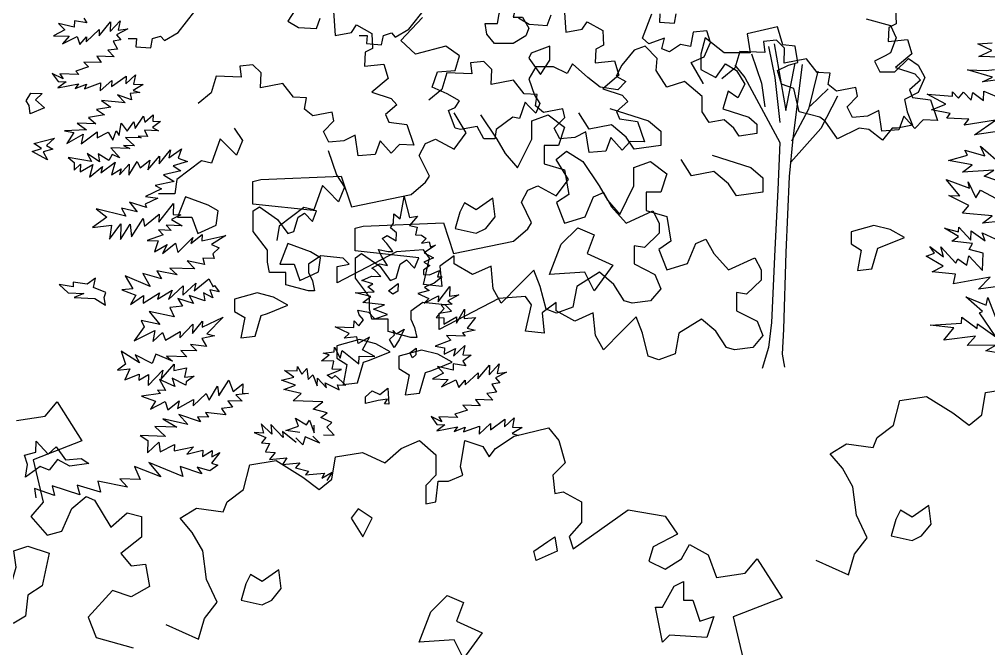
# Model space of a CAD drawing. Header units: inches. Extents: x -11 to 128, y 7 to 56.
# Drawn here: x 51.368 to 52.104, y 22.504 to 22.982 of the extents above; entities that cross this region are included whole.
import ezdxf

# ---------------------------------------------------------------- set-up
doc = ezdxf.new("R2010")
doc.units = ezdxf.units.IN
doc.header["$MEASUREMENT"] = 0
doc.layers.add('CAY', color=94, linetype='Continuous')
doc.layers.add('CAY-3', color=61, linetype='Continuous')
picture_1 = doc.add_image_def('image1.jpg', size_in_pixel=(1680, 1093))

# ---------------------------------------------------------------- blocks, each defined once
blk = doc.blocks.new('A$C76451831')
at = {"layer": 'CAY'}
for p, q in [((2471.8, 2031.9), (2478.5, 2069.3)), ((2478.5, 2069.3), (2487.7, 2034.1)), ((2460.6, 2024.6), (2461.2, 2040.4)), ((2461.2, 2040.4), (2471.8, 2031.9)), ((2500.9, 2036.3), (2487.3, 2020.9)), ((2487.7, 2034.1), (2500.9, 2036.3)), ((2455.4, 2016.6), (2460.6, 2024.6)), ((2487.3, 2020.9), (2500.3, 2017.8)), ((2500.3, 2017.8), (2497.6, 2004.7)), ((2441.2, 1998.5), (2449.5, 2003.7)), ((2449.5, 2003.7), (2465, 1995)), ((2465.5, 2008.1), (2455.4, 2016.6)), ((2465, 1995), (2465.5, 2008.1)), ((2497.6, 2004.7), (2508, 2004.3)), ((2508, 2004.3), (2515.9, 1998.6)), ((2449, 1990.1), (2441.2, 1998.5)), ((2459, 1976.6), (2449, 1990.1)), ((2515.9, 1998.6), (2507.5, 1990.8)), ((2507.5, 1990.8), (2520.7, 1993)), ((2531.4, 1987.2), (2512.4, 1974.7)), ((2520.7, 1993), (2523.1, 1984.8)), ((2523.1, 1984.8), (2531.4, 1987.2)), ((2435.1, 1980.1), (2451.3, 1976.8)), ((2440.1, 1969.1), (2435.1, 1980.1)), ((2450.4, 1952.9), (2440.1, 1969.1)), ((2451.3, 1976.8), (2459, 1976.6)), ((2512.4, 1974.7), (2527.9, 1966)), ((2423.5, 1948.4), (2437, 1956)), ((2437, 1956), (2450.4, 1952.9)), ((2522, 1953.1), (2511.3, 1945.3)), ((2527.9, 1966), (2511.8, 1958.9)), ((2511.8, 1958.9), (2522, 1953.1)), ((2407, 1927.6), (2423.1, 1935.2)), ((2423.1, 1935.2), (2438.9, 1934.7)), ((2428.9, 1945.4), (2423.5, 1948.4)), ((2438.9, 1934.7), (2428.9, 1945.4)), ((2511.3, 1945.3), (2511.1, 1937.6)), ((2511.1, 1937.6), (2521.5, 1937.2)), ((2521.5, 1937.2), (2538.1, 1944.4)), ((2538.1, 1944.4), (2535, 1934)), ((2425.3, 1922), (2407, 1927.6)), ((2417, 1916.8), (2425.3, 1922)), ((2529.2, 1923.4), (2513.1, 1916.2)), ((2542.7, 1933.8), (2529.2, 1923.4)), ((2535, 1934), (2542.7, 1933.8)), ((2395.4, 1906.7), (2427.6, 1908.3)), ((2421.9, 1900.8), (2395.4, 1906.7)), ((2427.6, 1908.3), (2417, 1916.8)), ((2520.6, 1910.5), (2501.8, 1905.7)), ((2501.8, 1905.7), (2520.1, 1897.4)), ((2513.1, 1916.2), (2520.6, 1910.5)), ((2536.2, 1891.4), (2555.7, 1917.4)), ((2571.1, 1903.3), (2552.1, 1893.5)), ((2555.7, 1917.4), (2555.1, 1901.1)), ((2555.1, 1901.1), (2571.1, 1903.3)), ((2408.4, 1890.4), (2421.9, 1900.8)), ((2445.4, 1886.4), (2408.4, 1890.4)), ((2426.6, 1879.3), (2445.4, 1886.4)), ((2512.1, 1889.5), (2536.6, 1901.8)), ((2520.1, 1897.4), (2512.1, 1889.5)), ((2536.6, 1901.8), (2536.2, 1891.4)), ((2559.6, 1887.8), (2541, 1885.8)), ((2552.1, 1893.5), (2559.6, 1887.8)), ((2402.2, 1869.3), (2399.8, 1877.6)), ((2399.8, 1877.6), (2418.2, 1874.2)), ((2418.2, 1874.2), (2428.7, 1862.9)), ((2450.3, 1870.4), (2426.6, 1879.3)), ((2428.7, 1862.9), (2450.3, 1870.4)), ((2546.2, 1880.1), (2532.6, 1864.8)), ((2541, 1885.8), (2546.2, 1880.1)), ((2566.7, 1855.4), (2580.6, 1878.9)), ((2580.6, 1878.9), (2580.1, 1863.1)), ((2393.3, 1848.3), (2393.7, 1859.2)), ((2393.7, 1859.2), (2401.6, 1850.7)), ((2401.6, 1850.7), (2409.6, 1860.9)), ((2409.6, 1860.9), (2402.2, 1869.3)), ((2532.6, 1864.8), (2545.7, 1864.3)), ((2545.3, 1853.9), (2567, 1866.3)), ((2545.7, 1864.3), (2545.3, 1853.9)), ((2567, 1866.3), (2566.7, 1855.4)), ((2580.1, 1863.1), (2599.2, 1865.2)), ((2599.2, 1865.2), (2585, 1847.1)), ((2361.6, 1849.4), (2393.3, 1848.3)), ((2385.3, 1838.2), (2361.6, 1849.4)), ((2376.8, 1830.3), (2385.3, 1838.2)), ((2598.4, 1843.9), (2577, 1839.2)), ((2577, 1839.2), (2581.8, 1833.6)), ((2585, 1847.1), (2598.4, 1843.9)), ((2398.2, 1832.3), (2376.8, 1830.3)), ((2400.5, 1821.3), (2398.2, 1832.3)), ((2419.5, 1831.5), (2400.5, 1821.3)), ((2407.9, 1810.6), (2419.5, 1831.5)), ((2557.5, 1826.7), (2530.9, 1816.8)), ((2581.8, 1833.6), (2550.1, 1834.7)), ((2550.1, 1834.7), (2557.5, 1826.7)), ((2341.5, 1804.8), (2360.1, 1806.9)), ((2351.8, 1801.7), (2341.5, 1804.8)), ((2360.1, 1806.9), (2360.4, 1815)), ((2360.4, 1815), (2370.2, 1796.1)), ((2370.2, 1796.1), (2373.4, 1809.1)), ((2373.4, 1809.1), (2402, 1786.8)), ((2428.8, 1799), (2407.9, 1810.6)), ((2530.9, 1816.8), (2546.6, 1813.5)), ((2546.6, 1813.5), (2546.3, 1803.1)), ((2546.3, 1803.1), (2565.2, 1812.8)), ((2562, 1799.8), (2581.2, 1817.7)), ((2565.2, 1812.8), (2562, 1799.8)), ((2581.2, 1817.7), (2577.9, 1802)), ((2338.3, 1791.8), (2351.8, 1801.7)), ((2359.6, 1791), (2338.3, 1791.8)), ((2356.4, 1777.5), (2359.6, 1791)), ((2402, 1786.8), (2402.5, 1799.9)), ((2402.5, 1799.9), (2428.8, 1799)), ((2591.5, 1801.5), (2577.6, 1791.1)), ((2577.6, 1791.1), (2582.7, 1783.2)), ((2577.9, 1802), (2591.5, 1801.5)), ((2292, 1763.9), (2276.1, 1775.3)), ((2276.1, 1775.3), (2297.4, 1774.6)), ((2297.4, 1774.6), (2297.7, 1782.3)), ((2297.7, 1782.3), (2305.3, 1768.9)), ((2305.3, 1768.9), (2313.9, 1779)), ((2313.9, 1779), (2315.9, 1760.3)), ((2347.9, 1767.4), (2372.2, 1777)), ((2372.2, 1777), (2356.4, 1777.5)), ((2561.2, 1775.8), (2534.7, 1782.2)), ((2534.7, 1782.2), (2545.1, 1770.9)), ((2561.5, 1786.7), (2561.2, 1775.8)), ((2582.7, 1783.2), (2561.5, 1786.7)), ((2581.6, 1751.1), (2603.6, 1771.6)), ((2603.3, 1761.2), (2622.6, 1784.5)), ((2603.6, 1771.6), (2603.3, 1761.2)), ((2622.1, 1768.2), (2639, 1786.7)), ((2622.6, 1784.5), (2622.1, 1768.2)), ((2651.7, 1772.6), (2632.8, 1762.9)), ((2639, 1786.7), (2635.8, 1770.5)), ((2635.8, 1770.5), (2651.7, 1772.6)), ((2270.6, 1759.2), (2292, 1763.9)), ((2294.3, 1750.7), (2270.6, 1759.2)), ((2315.9, 1760.3), (2323.9, 1768.2)), ((2323.9, 1768.2), (2331.4, 1749.4)), ((2331.4, 1749.4), (2331.9, 1762.5)), ((2331.9, 1762.5), (2347.1, 1746.1)), ((2355.9, 1761.7), (2347.9, 1767.4)), ((2361.5, 1766.9), (2355.9, 1761.7)), ((2379.5, 1750.4), (2361.5, 1766.9)), ((2545.1, 1770.9), (2526.2, 1761.2)), ((2526.2, 1761.2), (2552.9, 1760.2)), ((2552.9, 1760.2), (2541.6, 1747.5)), ((2541.6, 1747.5), (2566, 1759.8)), ((2566, 1759.8), (2571, 1746.5)), ((2571, 1746.5), (2581.9, 1759.2)), ((2581.9, 1759.2), (2581.6, 1751.1)), ((2632.8, 1762.9), (2640.2, 1754.5)), ((2275, 1743.2), (2294.3, 1750.7)), ((2304.2, 1736.7), (2275, 1743.2)), ((2347.1, 1746.1), (2344.7, 1754.4)), ((2344.7, 1754.4), (2368.3, 1742.7)), ((2365.9, 1750.9), (2379.5, 1750.4)), ((2368.3, 1742.7), (2365.9, 1750.9)), ((2634.6, 1738.8), (2618.3, 1736.6)), ((2640.2, 1754.5), (2627, 1752.2)), ((2627, 1752.2), (2634.6, 1738.8)), ((3462.1, 1738), (3507.5, 1745.1)), ((1870.8, 1698), (1891.4, 1722.2)), ((1891.4, 1722.2), (1933.3, 1656.1)), ((2290.6, 1724.1), (2304.2, 1736.7)), ((2340.9, 1722.3), (2290.6, 1724.1)), ((2324.6, 1709.7), (2340.9, 1722.3)), ((2628.7, 1725.4), (2599.3, 1726.4)), ((2599.3, 1726.4), (2607.1, 1715.7)), ((2618.3, 1736.6), (2628.7, 1725.4)), ((3306.5, 1682.6), (3317.1, 1724.4)), ((3317.1, 1724.4), (3361.9, 1731.5)), ((3361.9, 1731.5), (3406.7, 1703.8)), ((3455.6, 1700.3), (3462.1, 1738)), ((2348.4, 1703.5), (2324.6, 1709.7)), ((2585.5, 1708.3), (2564, 1701.4)), ((2577.7, 1716.8), (2585.5, 1708.3)), ((2607.1, 1715.7), (2577.7, 1716.8)), ((1822.5, 1690.9), (1870.8, 1698)), ((2294.6, 1694.5), (2313.2, 1683.4)), ((2299.6, 1681.1), (2294.6, 1694.5)), ((2313.2, 1683.4), (2318.5, 1691.4)), ((2318.5, 1691.4), (2325.9, 1669.8)), ((2337.7, 1695.7), (2348.4, 1703.5)), ((2356, 1687.3), (2337.7, 1695.7)), ((2524, 1697.3), (2533.9, 1683.8)), ((2542.3, 1688.5), (2524, 1697.3)), ((2569.2, 1695.7), (2537.1, 1696.9)), ((2537.1, 1696.9), (2542.3, 1688.5)), ((2564, 1701.4), (2569.2, 1695.7)), ((2624.3, 1675.2), (2648.9, 1693)), ((2648.4, 1679.8), (2664.8, 1695.1)), ((2648.9, 1693), (2648.4, 1679.8)), ((2664.8, 1695.1), (2661.6, 1679.4)), ((3406.7, 1703.8), (3434.4, 1682.6)), ((3434.4, 1682.6), (3455.6, 1700.3)), ((2236.3, 1685.2), (2240.6, 1669.3)), ((2254.4, 1667.9), (2236.3, 1685.2)), ((2252.8, 1684.1), (2254.4, 1667.9)), ((2273.6, 1662), (2252.8, 1684.1)), ((2278, 1673.7), (2299.6, 1681.1)), ((2301.9, 1670.6), (2278, 1673.7)), ((2325.9, 1669.8), (2326.4, 1682.9)), ((2347.5, 1679.5), (2356, 1687.3)), ((2360.2, 1665.9), (2347.5, 1679.5)), ((2547.5, 1683.4), (2533.6, 1673)), ((2533.6, 1673), (2568.7, 1679.9)), ((2533.9, 1683.8), (2547.5, 1683.4)), ((2568.7, 1679.9), (2563, 1671.9)), ((2563, 1671.9), (2581.8, 1679.4)), ((2578.8, 1671.4), (2605.9, 1681.3)), ((2581.8, 1679.4), (2578.8, 1671.4)), ((2605.4, 1667.7), (2624.6, 1685.6)), ((2605.9, 1681.3), (2605.4, 1667.7)), ((2624.6, 1685.6), (2624.3, 1675.2)), ((2677.9, 1678.8), (2661.2, 1668.5)), ((2661.6, 1679.4), (2677.9, 1678.8)), ((2664.3, 1664.1), (2722.6, 1678.3)), ((2722.6, 1678.3), (2740.3, 1657)), ((3278.8, 1661.9), (3306.5, 1682.6)), ((2224.6, 1670.4), (2244.1, 1661.9)), ((2240.6, 1669.3), (2224.6, 1670.4)), ((2244.1, 1661.9), (2237.2, 1653)), ((2272.6, 1672.4), (2273.6, 1662)), ((2295.9, 1653.3), (2272.6, 1672.4)), ((2306.7, 1649.3), (2295.1, 1661.4)), ((2310.8, 1662.9), (2306.7, 1649.3)), ((2336, 1652.2), (2310.8, 1662.9)), ((2323.9, 1664.2), (2336, 1652.2)), ((2341.7, 1666.5), (2360.2, 1665.9)), ((2473.2, 1643.5), (2504.5, 1657)), ((2504.5, 1657), (2532.2, 1632.9)), ((2574, 1612.2), (2581.1, 1657)), ((2581.1, 1657), (2611.8, 1647)), ((2633, 1643.5), (2664.3, 1664.1)), ((2661.2, 1668.5), (2672, 1665.4)), ((2740.3, 1657), (2750.9, 1619.3)), ((3271.7, 1644.8), (3278.8, 1661.9)), ((1933.3, 1656.1), (1850.8, 1624.3)), ((2237.2, 1653), (2250.5, 1651.6)), ((2250.5, 1651.6), (2243.7, 1637.7)), ((2445.5, 1619.3), (2473.2, 1643.5)), ((2611.8, 1647), (2622.4, 1629.3)), ((2622.4, 1629.3), (2633, 1643.5)), ((3199.2, 1634.2), (3226.9, 1651.3)), ((3226.9, 1651.3), (3271.7, 1644.8)), ((1850.8, 1624.3), (1867.9, 1552.3)), ((2243.7, 1637.7), (2260.2, 1636.6)), ((2260.2, 1636.6), (2250.4, 1624.7)), ((2250.4, 1624.7), (2279.7, 1627.6)), ((2279.7, 1627.6), (2272.6, 1616.4)), ((2355.9, 1591.6), (2362.4, 1629.3)), ((2362.4, 1629.3), (2407.8, 1636.4)), ((2407.8, 1636.4), (2445.5, 1619.3)), ((2532.2, 1632.9), (2532.2, 1598.1)), ((3219.8, 1610), (3199.2, 1634.2)), ((2206.7, 1573.9), (2217.3, 1615.8)), ((2217.3, 1615.8), (2262.1, 1622.8)), ((2262.1, 1622.8), (2306.9, 1595.1)), ((2272.6, 1616.4), (2301.9, 1619.3)), ((2301.9, 1619.3), (2294.6, 1610.4)), ((2294.6, 1610.4), (2316.5, 1604.8)), ((2577.6, 1598.1), (2574, 1612.2)), ((2750.9, 1619.3), (2729.7, 1598.1)), ((3237.5, 1578.7), (3219.8, 1610)), ((2306.9, 1595.1), (2334.7, 1573.9)), ((2316.5, 1604.8), (2311.6, 1598.8)), ((2311.6, 1598.8), (2343.6, 1601.9)), ((2334.7, 1573.9), (2355.9, 1591.6)), ((2339, 1593.3), (2356.7, 1603.2)), ((2343.6, 1601.9), (2339, 1593.3)), ((2356.7, 1603.2), (2347.6, 1589.1)), ((2532.2, 1598.1), (2515.1, 1580.9)), ((2553.4, 1588), (2577.6, 1598.1)), ((2729.7, 1598.1), (2733.2, 1567.4)), ((2515.1, 1580.9), (2515.1, 1549.7)), ((2532.2, 1553.2), (2535.7, 1588)), ((2535.7, 1588), (2553.4, 1588)), ((3244, 1530.4), (3237.5, 1578.7)), ((1916.2, 1541.7), (1940.4, 1562.3)), ((1940.4, 1562.3), (1954.5, 1555.8)), ((2179, 1553.2), (2206.7, 1573.9)), ((2733.2, 1567.4), (2747.4, 1570.3)), ((2747.4, 1570.3), (2778.6, 1553.2)), ((1867.9, 1552.3), (1846.6, 1528.1)), ((1899.1, 1503.3), (1916.2, 1541.7)), ((1954.5, 1555.8), (1982.2, 1510.4)), ((2099.4, 1525.5), (2127.1, 1542.6)), ((2127.1, 1542.6), (2171.9, 1536.1)), ((2171.9, 1536.1), (2179, 1553.2)), ((2515.1, 1549.7), (2532.2, 1553.2)), ((2778.6, 1553.2), (2778.6, 1518.4)), ((1846.6, 1528.1), (1874.3, 1496.9)), ((1982.2, 1510.4), (2010, 1534.6)), ((2010, 1534.6), (2034.1, 1528.1)), ((2034.1, 1528.1), (2034.1, 1493.3)), ((2120, 1501.3), (2099.4, 1525.5)), ((2764.5, 1473.6), (2857.6, 1539.7)), ((2857.6, 1539.7), (2920.1, 1529)), ((2920.1, 1529), (2940.8, 1498.4)), ((3261.7, 1492), (3244, 1530.4)), ((2778.6, 1518.4), (2757.4, 1494.2)), ((1874.3, 1496.9), (1899.1, 1503.3)), ((2034.1, 1493.3), (1999.3, 1465.6)), ((2137.7, 1470.1), (2120, 1501.3)), ((2757.4, 1494.2), (2764.5, 1473.6)), ((2940.8, 1498.4), (2899.5, 1477.1)), ((2899.5, 1477.1), (2892.4, 1452.9)), ((2947.9, 1456.5), (2961.4, 1480.7)), ((2961.4, 1480.7), (2992.7, 1463.6)), ((3240.4, 1464.3), (3261.7, 1492)), ((1999.3, 1465.6), (2016.4, 1445)), ((2144.2, 1421.7), (2137.7, 1470.1)), ((2992.7, 1463.6), (3006.8, 1425.2)), ((3230.4, 1429.5), (3240.4, 1464.3)), ((2016.4, 1445), (2040.6, 1447.9)), ((2040.6, 1447.9), (2047.7, 1410.1)), ((2892.4, 1452.9), (2920.1, 1439.4)), ((2920.1, 1439.4), (2947.9, 1456.5)), ((3055.2, 1432.3), (3075.8, 1456.5)), ((3075.8, 1456.5), (3117.7, 1390.4)), ((3175, 1454.3), (3230.4, 1429.5)), ((3006.8, 1425.2), (3055.2, 1432.3)), ((2161.9, 1383.3), (2144.2, 1421.7)), ((1985.2, 1403.1), (1943.9, 1358.2)), ((2016.4, 1392.5), (1985.2, 1403.1)), ((2047.7, 1410.1), (2016.4, 1392.5)), ((2140.7, 1355.6), (2161.9, 1383.3)), ((3117.7, 1390.4), (3035.1, 1358.6)), ((1943.9, 1358.2), (1957.5, 1323.4)), ((2075.2, 1345.6), (2130.6, 1320.8)), ((2130.6, 1320.8), (2140.7, 1355.6)), ((3035.1, 1358.6), (3052.2, 1286.6)), ((1957.5, 1323.4), (2020, 1306.3)), ((5510, 797.5), (5483.5, 803.9)), ((5483.5, 803.9), (5494, 792.7)), ((5510.4, 808.4), (5510, 797.5)), ((5531.5, 805), (5510.4, 808.4)), ((5526.4, 812.8), (5531.5, 805)), ((5552.1, 782.9), (5571.5, 806.3)), ((5570.9, 790), (5587.9, 808.4)), ((5571.5, 806.3), (5570.9, 790)), ((5587.9, 808.4), (5584.6, 792.2)), ((5494, 792.7), (5475, 782.9)), ((5530.4, 772.8), (5552.4, 793.3)), ((5552.4, 793.3), (5552.1, 782.9)), ((5600.5, 794.4), (5581.6, 784.6)), ((5584.6, 792.2), (5600.5, 794.4)), ((5475, 782.9), (5501.7, 782)), ((5501.7, 782), (5490.4, 769.2)), ((5490.4, 769.2), (5514.9, 781.5)), ((5514.9, 781.5), (5519.8, 768.2)), ((5519.8, 768.2), (5530.7, 781)), ((5530.7, 781), (5530.4, 772.8)), ((5589, 776.2), (5575.8, 773.9)), ((5575.8, 773.9), (5583.5, 760.5)), ((5581.6, 784.6), (5589, 776.2)), ((5583.5, 760.5), (5567.1, 758.4)), ((5567.1, 758.4), (5577.6, 747.1)), ((5526.5, 738.5), (5534.4, 730.1)), ((5555.9, 737.5), (5526.5, 738.5)), ((5577.6, 747.1), (5548.1, 748.2)), ((5548.1, 748.2), (5555.9, 737.5)), ((5534.4, 730.1), (5512.8, 723.1)), ((5512.8, 723.1), (5518.1, 717.5)), ((5472.8, 719.1), (5482.8, 705.6)), ((5491.1, 710.3), (5472.8, 719.1)), ((5482.8, 705.6), (5496.3, 705.1)), ((5518.1, 717.5), (5485.9, 718.6)), ((5485.9, 718.6), (5491.1, 710.3)), ((5554.2, 689.5), (5573.5, 707.4)), ((5573.1, 697), (5597.7, 714.7)), ((5573.5, 707.4), (5573.1, 697)), ((5597.3, 701.6), (5613.7, 716.9)), ((5597.7, 714.7), (5597.3, 701.6)), ((5613.7, 716.9), (5610.4, 701.1)), ((5496.3, 705.1), (5482.4, 694.7)), ((5482.4, 694.7), (5517.5, 701.6)), ((5517.5, 701.6), (5511.8, 693.7)), ((5511.8, 693.7), (5530.6, 701.2)), ((5527.6, 693.1), (5554.7, 703.1)), ((5530.6, 701.2), (5527.6, 693.1)), ((5554.7, 703.1), (5554.2, 689.5)), ((5626.7, 700.5), (5610, 690.2)), ((5610, 690.2), (5620.8, 687.1)), ((5610.4, 701.1), (5626.7, 700.5)), ((5596.1, 669.4), (5556.4, 673.5)), ((5556.4, 673.5), (5571.9, 662.1)), ((5606.7, 674.5), (5583.5, 683)), ((5583.5, 683), (5596.1, 669.4)), ((5620.8, 687.1), (5604.8, 685)), ((5604.8, 685), (5606.7, 674.5)), ((5571.9, 662.1), (5547.7, 658)), ((5547.7, 658), (5561, 649.3)), ((5561, 649.3), (5534.1, 644.8)), ((5534.1, 644.8), (5546.9, 634)), ((5613.2, 626.2), (5627.1, 647)), ((5627.1, 647), (5629.4, 636.5)), ((5629.4, 636.5), (5643.5, 649.2)), ((5643.5, 649.2), (5643.1, 638.3)), ((5530.7, 623.7), (5493.4, 622.2)), ((5515.2, 635.1), (5530.7, 623.7)), ((5546.9, 634), (5515.2, 635.1)), ((5586.1, 614), (5589.5, 635.2)), ((5589.5, 635.2), (5599.9, 621.2)), ((5599.9, 621.2), (5610.9, 637.2)), ((5610.9, 637.2), (5613.2, 626.2)), ((5656.2, 637.9), (5642.7, 627.9)), ((5642.7, 627.9), (5652.9, 622.1)), ((5643.1, 638.3), (5656.2, 637.9)), ((5493.4, 622.2), (5509.2, 619.4)), ((5509.2, 619.4), (5497.7, 600.8)), ((5497.7, 600.8), (5525, 616.1)), ((5521.7, 599.9), (5549.1, 620.3)), ((5525, 616.1), (5521.7, 599.9)), ((5549.1, 620.3), (5548.8, 609.9)), ((5548.8, 609.9), (5567.7, 619.6)), ((5567.7, 619.6), (5575.4, 606.2)), ((5575.4, 606.2), (5581.3, 621.9)), ((5581.3, 621.9), (5586.1, 614)), ((5596.8, 610.9), (5612.2, 596.8)), ((5623.5, 610), (5596.8, 610.9)), ((5618.2, 612.9), (5623.5, 610)), ((5634, 612.3), (5618.2, 612.9)), ((5629, 622.9), (5634, 612.3)), ((5652.9, 622.1), (5629, 622.9)), ((5603.9, 592.1), (5572.2, 593.2)), ((5572.2, 593.2), (5587.5, 576.3)), ((5612.2, 596.8), (5593.6, 597.4)), ((5593.6, 597.4), (5603.9, 592.1)), ((5669.9, 576.2), (5691.8, 591.7)), ((5691.8, 591.7), (5686.2, 575.6)), ((5499.6, 577.1), (5510.2, 568.6)), ((5539.2, 570.3), (5499.6, 577.1)), ((5552.8, 569.8), (5532, 583.7)), ((5532, 583.7), (5539.2, 570.3)), ((5568.7, 572), (5550.5, 583.1)), ((5550.5, 583.1), (5552.8, 569.8)), ((5574.5, 582.2), (5568.7, 572)), ((5587.5, 576.3), (5574.5, 582.2)), ((5634.8, 556.1), (5654.2, 579.4)), ((5653.7, 566.3), (5673.1, 589.7)), ((5654.2, 579.4), (5653.7, 566.3)), ((5673.1, 589.7), (5669.9, 576.2)), ((5686.2, 575.6), (5701.9, 570.1)), ((5510.2, 568.6), (5509.7, 555.5)), ((5509.7, 555.5), (5520.5, 565.5)), ((5520.5, 565.5), (5520, 552.4)), ((5520, 552.4), (5541.7, 564.8)), ((5541.7, 564.8), (5536, 543.7)), ((5536, 543.7), (5557.9, 561.5)), ((5554.9, 551.2), (5579.5, 568.9)), ((5557.9, 561.5), (5554.9, 551.2)), ((5579.5, 568.9), (5573.3, 547.8)), ((5573.3, 547.8), (5589.5, 557.7)), ((5586.4, 547.4), (5602.9, 565.4)), ((5589.5, 557.7), (5586.4, 547.4)), ((5602.3, 546.8), (5616.7, 570.3)), ((5602.9, 565.4), (5602.3, 546.8)), ((5616.7, 570.3), (5621.8, 559.3)), ((5621.8, 559.3), (5638.1, 572.3)), ((5638.1, 572.3), (5634.8, 556.1)), ((5701.9, 570.1), (5677.6, 562.8)), ((5677.6, 562.8), (5690.5, 554.2)), ((5690.5, 554.2), (5661.2, 547.5)), ((5661.2, 547.5), (5679.4, 536)), ((5679.4, 536), (5647, 529.4)), ((5647, 529.4), (5657.7, 523.6)), ((5683.6, 539.8), (5680.1, 515.6)), ((5657.7, 523.6), (5630.5, 510.9)), ((5630.5, 510.9), (5651.7, 507.9)), ((5680.1, 515.6), (5652.4, 515.6)), ((5632.6, 492.3), (5603.4, 501.4)), ((5603.4, 501.4), (5616.4, 485.1)), ((5651.7, 507.9), (5630, 497.8)), ((5630, 497.8), (5632.6, 492.3)), ((5653, 467.5), (5678.1, 498.8)), ((5678.1, 498.8), (5677.5, 480.3)), ((5565.4, 476), (5540.7, 458.3)), ((5597.6, 477.6), (5547.3, 490.2)), ((5547.3, 490.2), (5565.4, 476)), ((5589.9, 491), (5597.6, 477.6)), ((5616.4, 485.1), (5589.9, 491)), ((5628.7, 460.7), (5653.5, 481.1)), ((5653.5, 481.1), (5653, 467.5)), ((5690.6, 479.8), (5674.5, 472.2)), ((5677.5, 480.3), (5690.6, 479.8)), ((5540.7, 458.3), (5573.1, 462.6)), ((5569.5, 438.7), (5589, 464.8)), ((5573.1, 462.6), (5569.5, 438.7)), ((5589, 464.8), (5588.1, 438)), ((5588.1, 438), (5604.8, 464.2)), ((5604.8, 464.2), (5606.8, 442.8)), ((5606.8, 442.8), (5626.5, 473.9)), ((5626.5, 473.9), (5628.7, 460.7)), ((5665.9, 462.1), (5673.8, 453.6)), ((5692.6, 461.1), (5665.9, 462.1)), ((5674.5, 472.2), (5692.6, 461.1)), ((5660.4, 445.9), (5633.3, 436.5)), ((5652.5, 454.4), (5660.4, 445.9)), ((5673.8, 453.6), (5652.5, 454.4)), ((5707.5, 431.2), (5726.6, 446.4)), ((5726.6, 446.4), (5726.2, 435.9)), ((5726.2, 435.9), (5766.8, 445)), ((5766.8, 445), (5742.3, 429.9)), ((5633.3, 436.5), (5651.9, 435.8)), ((5651.9, 435.8), (5645.8, 417.4)), ((5645.8, 417.4), (5667.5, 429.8)), ((5659.3, 414.3), (5681.2, 432.1)), ((5667.5, 429.8), (5659.3, 414.3)), ((5681.2, 432.1), (5685.6, 416.1)), ((5685.6, 416.1), (5710.5, 441.5)), ((5710.5, 441.5), (5707.5, 431.2)), ((5742.3, 429.9), (5755.2, 424.1)), ((5755.2, 424.1), (5744.5, 414)), ((5744.5, 414), (5746.9, 405.8)), ((5701.4, 401.9), (5714.1, 388.3)), ((5730.2, 395.9), (5701.4, 401.9)), ((5746.9, 405.8), (5727.9, 406.4)), ((5727.9, 406.4), (5730.2, 395.9)), ((5625.9, 380.5), (5638.3, 358.8)), ((5657.8, 371.7), (5625.9, 380.5)), ((5650.1, 385.1), (5657.8, 371.7)), ((5684.3, 378.5), (5650.1, 385.1)), ((5714.1, 388.3), (5671.6, 389.8)), ((5671.6, 389.8), (5684.3, 378.5)), ((5596.3, 376.6), (5609.2, 354.8)), ((5638.3, 358.8), (5596.3, 376.6)), ((5694, 343.7), (5716, 364.2)), ((5712.8, 351.2), (5737.6, 371.6)), ((5716, 364.2), (5712.8, 351.2)), ((5737.6, 371.6), (5745.2, 357.8)), ((5609.2, 354.8), (5590.5, 352.7)), ((5590.5, 352.7), (5614.2, 343.7)), ((5626.9, 330.2), (5654.2, 347.8)), ((5651.2, 337), (5675.7, 352.5)), ((5654.2, 347.8), (5651.2, 337)), ((5669.7, 336.4), (5694.5, 359.5)), ((5675.7, 352.5), (5669.7, 336.4)), ((5694.5, 359.5), (5694, 343.7)), ((5744.6, 339.2), (5728.6, 347.9)), ((5728.6, 347.9), (5730.8, 334.2)), ((5755.4, 349.7), (5739.6, 353)), ((5739.6, 353), (5744.6, 339.2)), ((5745.2, 357.8), (5747.6, 360.4)), ((5747.6, 360.4), (5755.4, 349.7)), ((5614.2, 343.7), (5605.5, 328.2)), ((5605.5, 328.2), (5627.4, 343.3)), ((5627.4, 343.3), (5626.9, 330.2)), ((5712.1, 329.9), (5685.6, 338.5)), ((5685.6, 338.5), (5693.3, 325.1)), ((5730.8, 334.2), (5704.4, 343.3)), ((5704.4, 343.3), (5712.1, 329.9)), ((5636.8, 316.2), (5655.1, 294.3)), ((5679.1, 307), (5636.8, 316.2)), ((5693.3, 325.1), (5672, 323.1)), ((5672, 323.1), (5679.1, 307)), ((5623.2, 300.8), (5628.2, 290.2)), ((5655.1, 294.3), (5623.2, 300.8)), ((5710.3, 279.2), (5726.9, 299.9)), ((5726.5, 289.5), (5762, 306.9)), ((5726.9, 299.9), (5726.5, 289.5)), ((5762, 306.9), (5734.3, 278.4)), ((5628.2, 290.2), (5611.5, 266.8)), ((5611.5, 266.8), (5646.6, 284.1)), ((5646.6, 284.1), (5643.2, 265.7)), ((5643.2, 265.7), (5659.6, 281)), ((5659.6, 281), (5664.6, 267.6)), ((5664.6, 267.6), (5689.1, 282.7)), ((5688.7, 271.8), (5710.9, 295)), ((5689.1, 282.7), (5688.7, 271.8)), ((5710.9, 295), (5710.3, 279.2)), ((5747.3, 275.2), (5725.9, 270.5)), ((5725.9, 270.5), (5733.6, 257.1)), ((5734.3, 278.4), (5747.3, 275.2)), ((5620.7, 229.3), (5589.6, 249)), ((5589.6, 249), (5596.6, 227.4)), ((5717.4, 249.5), (5690.7, 250.4)), ((5690.7, 250.4), (5700.8, 239.6)), ((5733.6, 257.1), (5706.9, 260.7)), ((5706.9, 260.7), (5717.4, 249.5)), ((5641.9, 228.5), (5613, 242.7)), ((5613, 242.7), (5620.7, 229.3)), ((5647.9, 244.2), (5641.9, 228.5)), ((5676.5, 232.3), (5647.9, 244.2)), ((5700.8, 239.6), (5666.4, 240.8)), ((5666.4, 240.8), (5676.5, 232.3)), ((5596.6, 227.4), (5583.1, 217)), ((5583.1, 217), (5604.4, 219)), ((5604.4, 219), (5595.6, 200.7)), ((5635.2, 191.1), (5660.1, 217)), ((5656.8, 201.3), (5679, 227.2)), ((5660.1, 217), (5656.8, 201.3)), ((5679, 227.2), (5678.7, 216.4)), ((5678.7, 216.4), (5700.1, 221.1)), ((5700.1, 221.1), (5696.9, 205.3)), ((5595.6, 200.7), (5620, 210.3)), ((5620, 210.3), (5619.6, 199.9)), ((5619.6, 199.9), (5635.8, 209.7)), ((5635.8, 209.7), (5635.2, 191.1)), ((5654.1, 201.4), (5664.3, 182.4)), ((5680.4, 189.6), (5654.1, 201.4)), ((5699.1, 191.6), (5675.5, 203.3)), ((5675.5, 203.3), (5680.4, 189.6)), ((5696.9, 205.3), (5713.2, 207)), ((5699.3, 197.1), (5699.1, 191.6)), ((5713.2, 207), (5699.3, 197.1)), ((5754.7, 173.8), (5771.4, 200)), ((5771.4, 200), (5778.9, 181.1)), ((5651.2, 182.9), (5656, 177.3)), ((5664.3, 182.4), (5651.2, 182.9)), ((5738.5, 166.2), (5752.5, 189.8)), ((5752.5, 189.8), (5754.7, 173.8)), ((5778.9, 181.1), (5795.2, 193.7)), ((5795.2, 193.7), (5794.7, 177.9)), ((5656, 177.3), (5624.1, 172.9)), ((5624.1, 172.9), (5647.8, 164.4)), ((5647.8, 164.4), (5639.2, 151.1)), ((5668.6, 150.1), (5687.7, 165.3)), ((5684.6, 152.2), (5711.8, 167.2)), ((5687.7, 165.3), (5684.6, 152.2)), ((5711.5, 156.8), (5733.5, 177.3)), ((5711.8, 167.2), (5711.5, 156.8)), ((5733.5, 177.3), (5738.5, 166.2)), ((5794.2, 164.3), (5770.2, 165.1)), ((5770.2, 165.1), (5778, 154.4)), ((5805.1, 177.5), (5783.7, 175.5)), ((5783.7, 175.5), (5794.2, 164.3)), ((5794.7, 177.9), (5805.1, 177.5)), ((5639.2, 151.1), (5663.7, 163.9)), ((5663.7, 163.9), (5668.6, 150.1)), ((5778, 154.4), (5759.3, 152.4)), ((5759.3, 152.4), (5766.7, 141.2)), ((5702.2, 124.9), (5659.9, 134.5)), ((5659.9, 134.5), (5683.5, 120.6)), ((5723.7, 129.6), (5686.9, 141.7)), ((5686.9, 141.7), (5702.2, 124.9)), ((5737.5, 137.3), (5718.5, 137.9)), ((5718.5, 137.9), (5723.7, 129.6)), ((5766.7, 141.2), (5732.4, 145.1)), ((5732.4, 145.1), (5737.5, 137.3)), ((5646.4, 121.9), (5664.3, 104.9)), ((5683.5, 120.6), (5646.4, 121.9)), ((5621.8, 106.4), (5634.7, 98.2)), ((5664.3, 104.9), (5621.8, 106.4)), ((5634.7, 98.2), (5633.9, 77)), ((5633.9, 77), (5653.1, 94.9)), ((5653.1, 94.9), (5655.3, 78.9)), ((5655.3, 78.9), (5679.7, 91.2)), ((5679.7, 91.2), (5679.3, 80.4)), ((5679.3, 80.4), (5711.8, 87.4)), ((5711.8, 87.4), (5700.4, 74.6)), ((5700.4, 74.6), (5727.4, 81.4)), ((5727.4, 81.4), (5727.1, 71)), ((5727.1, 71), (5743.3, 80.8)), ((5756.7, 77.6), (5742.5, 59.6)), ((5743.3, 80.8), (5742.9, 70.4)), ((5742.9, 70.4), (5756.7, 77.6)), ((5656.5, 36.3), (5611.8, 53.7)), ((5611.8, 53.7), (5621.9, 32)), ((5693.7, 37.2), (5636.1, 60.6)), ((5636.1, 60.6), (5656.5, 36.3)), ((5726, 41.5), (5689.3, 53.7)), ((5689.3, 53.7), (5693.7, 37.2)), ((5739.3, 46.5), (5718.3, 52.7)), ((5718.3, 52.7), (5726, 41.5)), ((5753.3, 56.5), (5739.3, 46.5)), ((5742.5, 59.6), (5753.3, 56.5)), ((5621.9, 32), (5587.1, 33.3)), ((5587.1, 33.3), (5600.2, 19.2)), ((5476.9, 4.9), (5442.9, 17)), ((5442.9, 17), (5445, 1)), ((5472.5, 21.4), (5476.9, 4.9)), ((5519.5, 6.1), (5472.5, 21.4)), ((5515.1, 22.2), (5519.5, 6.1)), ((5554.6, 10.4), (5515.1, 22.2)), ((5600.2, 19.2), (5549.8, 29.1)), ((5549.8, 29.1), (5554.6, 10.4))]:
    blk.add_line(p, q, dxfattribs=at)
for points in [[(2451.7, 1910.2), (2468, 1922.8), (2467.5, 1909.6), (2459.2, 1904.5)], [(2453.8, 1827.6), (2462.2, 1835.5), (2459.8, 1843.3), (2465, 1837.6), (2478.4, 1845.3), (2470.1, 1827), (2461.5, 1814.2)], [(2452.7, 1718.4), (2445, 1718.7), (2450.2, 1726.6), (2434.3, 1724.5), (2412.8, 1719.8), (2413.2, 1730.7), (2424.4, 1740.7), (2437.4, 1734.8), (2450.9, 1745.2)], [(3369.9, 1515.3), (3365.9, 1547), (3338.2, 1527.2), (3318.4, 1539), (3310.5, 1523.2), (3302.6, 1495.5), (3338.2, 1487.6), (3354, 1495.5)], [(2424.5, 1525.4), (2400.8, 1541.2), (2388.9, 1525.4), (2408.7, 1493.7)], [(2721.4, 1485.8), (2733.3, 1493.7), (2737.3, 1469.9), (2701.6, 1454.1), (2697.7, 1469.9)], [(1754.8, 1391.1), (1762.7, 1426.7), (1814.2, 1414.8), (1822.1, 1442.6), (1818.1, 1470.3), (1841.9, 1478.2), (1877.5, 1466.3), (1865.7, 1410.9), (1841.9, 1395), (1837.9, 1359.4), (1818.1, 1347.5), (1766.7, 1347.5)], [(2270.1, 1406.6), (2266.2, 1438.3), (2238.4, 1418.5), (2218.7, 1430.3), (2210.7, 1414.5), (2202.8, 1386.8), (2238.4, 1378.9), (2254.3, 1386.8)], [(2935.2, 1410.5), (2951, 1418.5), (2951, 1386.8), (2966.9, 1386.8), (2978.8, 1351.1), (3002.5, 1359.1), (2990.6, 1323.4), (2927.3, 1327.4), (2915.4, 1315.5), (2903.5, 1374.9), (2915.4, 1374.9)], [(2523.5, 1367), (2551.2, 1394.7), (2578.9, 1382.8), (2567, 1351.1), (2610.6, 1331.3), (2578.9, 1287.8), (2563.1, 1319.5), (2503.7, 1315.5)], [(5433.8, 664.7), (5428.6, 672.6), (5436.8, 685.9), (5455.8, 685.2), (5444.5, 674.7), (5459.9, 661), (5435.5, 651)], [(5441.9, 600.5), (5476.7, 609.7), (5463.1, 597), (5473.8, 591.2), (5457.3, 586.3), (5465, 572.9), (5438.7, 587), (5454.8, 591.9)], [(1037.6, 376.9), (1009.9, 384), (971.5, 373.4), (971.5, 352.7), (988.6, 342.1), (982.2, 307.9), (1006.3, 310.8), (1016.4, 345.6), (1027, 349.2), (1061.8, 363.3)], [(5560.6, 340.2), (5563.6, 348.2), (5542.6, 357.1), (5545.9, 372.9), (5532, 362.5), (5508.5, 366), (5508.2, 358.3), (5484.4, 361.9), (5499.7, 347.7), (5526.4, 346.8), (5509.9, 339.7), (5544.7, 338.5), (5562.9, 327)], [(5431.1, 57.3), (5426.2, 73.3), (5445, 78.1), (5445.6, 96.7), (5466.2, 74.6), (5479.7, 87.3), (5495.3, 65.5), (5521.6, 67.3), (5535, 59.1), (5502.6, 54.8), (5481.7, 65.9), (5467.9, 47.8), (5452.3, 53.8), (5427.7, 36.1)]]:
    blk.add_lwpolyline(points, close=True, dxfattribs=at)
for points in [[(2492.6, 1796.8), (2487.9, 1805.1), (2498.6, 1812.9), (2498.2, 1802), (2492.6, 1796.8)], [(1279.1, 158.1), (1199.4, 171.8), (1216.1, 181.6), (1168, 180.6), (1181.7, 196.4), (1128.5, 190.1), (1145, 210.9), (1105.3, 215), (1158.5, 218.6), (1158.8, 229), (1184.9, 209.5), (1185.2, 217.6), (1216.5, 195.2), (1188.5, 236.1), (1194, 238.6), (1165.5, 263.2), (1199.8, 248.8), (1202.6, 261.9), (1217.6, 224.2)], [(1232.7, 282.1), (1187.2, 276), (1206.5, 296.7), (1144.9, 285.2), (1148.2, 301.4), (1108.5, 305.5), (1127.4, 315.3), (1098.5, 332.2), (1112.3, 337.1), (1104.5, 348.3), (1127.9, 331.1), (1123.1, 347.6), (1148.9, 320), (1151.8, 327.6), (1167.3, 316.6), (1170.6, 332.4), (1193.7, 307.5), (1194.8, 337), (1171, 343.2), (1176.8, 353.5), (1142, 357.4), (1153.2, 365.2), (1129.6, 379.1), (1153.4, 372.9), (1153.7, 381), (1174.2, 359), (1174.8, 374.8), (1198.2, 358.2), (1193.2, 371.5), (1229.8, 354.3)], [(1247.5, 393.6), (1193.8, 387.8), (1210.1, 400.4), (1160, 404.8), (1170.8, 417.6), (1137, 434.6), (1155.6, 434), (1132.5, 461.5), (1171.9, 447), (1169.5, 457.5), (1182.2, 430.8), (1190.3, 443.7), (1216.6, 429.6)], [(1241.4, 452.3), (1196.6, 467.5), (1212.8, 477.3), (1159.7, 474.2), (1176, 486.8), (1136.3, 493.6), (1168.4, 502.9), (1163.7, 511.2), (1197.8, 501.9), (1190.2, 518), (1216.2, 495.8)], [(1223.3, 543.6), (1180.5, 537.4), (1215.8, 562.4), (1162.5, 553.9), (1170.5, 564), (1133.4, 565.3), (1139.1, 573.3), (1107.2, 579.8), (1131.5, 589.4), (1100.4, 606.4), (1142.9, 602.6), (1143.1, 610.3), (1153.2, 599.5), (1161.7, 609.7), (1174.4, 596.1), (1177.5, 609.1), (1195.6, 595.3), (1196.2, 611.2), (1217.2, 602.3)], [(1229.1, 631.3), (1194, 627.1), (1210.6, 634.7), (1168.4, 647.1), (1200.1, 646), (1213.8, 647.7)], [(1224.9, 668.7), (1187.8, 670), (1209.5, 680.1), (1185.8, 691.3), (1209.9, 693.2)], [(648.1, 741.9), (647, 728.2), (672.4, 726.1), (675.5, 741.9)], [(1046.8, 750.3), (1047.8, 725), (1035.2, 718.7), (1034.1, 695.5), (1066.8, 698.6), (1074.2, 674.4), (1046.8, 651.2), (1079.5, 640.6), (1089, 630.1), (1070, 613.2), (1075.2, 600.5), (1105.8, 596.3), (1117.4, 561.5), (1093.2, 562.6), (1079.5, 547.8), (1060.5, 568.9), (1052, 545.7), (1023.6, 543.6), (1018.3, 578.4), (999.3, 568.9), (974, 566.8), (964.5, 584.7), (982.4, 602.7), (979.3, 617.4), (946.6, 611.1), (932.9, 622.7), (936, 641.7), (913.9, 642.7), (895.9, 665.9), (858, 658.6), (859, 683.9), (845.3, 697.6), (823.2, 695.5), (825.3, 676.5), (783.1, 678.6), (774.7, 650.1), (752.5, 632.2)], [(720.9, 623.7), (720.9, 624.8), (700.8, 659.6), (723, 669.1), (733.5, 693.4), (727.2, 713.4), (704, 711.3), (699.8, 687), (682.9, 690.2), (663.9, 677.5), (651.3, 682.8), (655.5, 700.7), (629.1, 691.2), (618.6, 700.7), (634.4, 741.9)], [(841.1, 691.2), (861.1, 578.4), (877, 658.6)], [(803.1, 674.4), (820, 624.8), (825.3, 584.7)], [(831.6, 687), (842.2, 634.3), (850.6, 558.4)], [(888.6, 656.4), (872.7, 530.9), (866.4, 466.6), (861.1, 337.9), (856.9, 208.2), (854.8, 166), (859, 143.9)], [(774.7, 655.4), (791.5, 634.3), (850.6, 524.6), (847.4, 444.5), (842.2, 343.2), (836.9, 219.8), (831.6, 177.6), (821.1, 141.8)], [(914.9, 644.8), (899.1, 580.5), (870.6, 526.7)], [(932.9, 615.3), (902.3, 585.8)], [(948.7, 602.7), (920.2, 547.8), (869.6, 490.9)]]:
    blk.add_lwpolyline(points, dxfattribs=at)
at = {"layer": 'CAY-3'}
for p, q in [((6416.3, 659.8), (6481.8, 639.1)), ((6173.4, 618.5), (6152.8, 652.7)), ((6197.6, 649.2), (6225.3, 607.9)), ((6284.2, 639.1), (6312, 649.2)), ((6312, 649.2), (6339.7, 628.5)), ((6381.5, 625), (6363.8, 652.7)), ((5780.9, 626.5), (5794.5, 605.9)), ((6284.2, 607.9), (6284.2, 639.1)), ((6339.7, 628.5), (6329.6, 597.3)), ((6419.3, 632.1), (6381.5, 625)), ((6444, 611.4), (6419.3, 632.1)), ((6481.8, 639.1), (6502.4, 621.4)), ((5756.9, 608.7), (5742.6, 567.5)), ((5766.8, 598.8), (5756.9, 608.7)), ((6104.4, 600.8), (6121.5, 607.9)), ((6121.5, 607.9), (6152.8, 590.8)), ((6152.8, 590.8), (6173.4, 618.5)), ((6225.3, 607.9), (6239.4, 583.7)), ((6260.1, 559.5), (6284.2, 607.9)), ((6457.6, 590.8), (6444, 611.4)), ((6502.4, 621.4), (6502.4, 597.3)), ((5784.5, 581.1), (5766.8, 598.8)), ((5794.5, 605.9), (5784.5, 581.1)), ((6093.8, 580.2), (6104.4, 600.8)), ((6304.9, 597.3), (6304.9, 566)), ((6329.6, 597.3), (6304.9, 597.3)), ((6502.4, 597.3), (6457.6, 590.8)), ((6110.9, 545.4), (6093.8, 580.2)), ((6239.4, 583.7), (6260.1, 559.5)), ((5725.5, 571.1), (5683.6, 539.8)), ((5742.6, 567.5), (5725.5, 571.1)), ((6304.9, 566), (6339.7, 556)), ((5825.7, 539.8), (5961.9, 545.3)), ((5961.9, 545.3), (5979, 493.4)), ((6104.4, 535.3), (6110.9, 545.4)), ((6339.7, 556), (6346.7, 514.1)), ((5812.2, 536.3), (5825.7, 539.8)), ((5812.2, 497.9), (5812.2, 536.3)), ((6080.2, 514.1), (6104.4, 535.3)), ((86.7, 510.8), (100.8, 469.5)), ((472.7, 495.7), (489.8, 509.9)), ((489.8, 509.9), (517.5, 492.2)), ((5979, 493.4), (6080.2, 514.1)), ((6346.7, 514.1), (6326.1, 500.5)), ((6374.5, 476.3), (6388.6, 510.6)), ((6388.6, 510.6), (6405.7, 517.6)), ((6405.7, 517.6), (6419.3, 493.4)), ((493.3, 461.5), (472.7, 495.7)), ((517.5, 492.2), (545.2, 450.9)), ((604.1, 482.1), (631.9, 492.2)), ((631.9, 492.2), (659.6, 471.5)), ((701.4, 468), (683.7, 495.7)), ((736.2, 502.8), (801.7, 482.1)), ((5920.1, 486.4), (5812.2, 497.9)), ((5812.8, 486.4), (5823.4, 493.4)), ((5823.4, 493.4), (5854, 472.2)), ((6326.1, 500.5), (6339.7, 465.7)), ((6419.3, 493.4), (6444, 465.7)), ((604.1, 450.9), (604.1, 482.1)), ((801.7, 482.1), (822.3, 464.4)), ((5812.8, 451.6), (5812.8, 486.4)), ((5881.7, 451.6), (5888.8, 475.7)), ((5888.8, 475.7), (5899.4, 482.8)), ((5899.4, 482.8), (5913, 468.7)), ((5913, 468.7), (5920.1, 486.4)), ((6339.7, 465.7), (6374.5, 476.3)), ((6444, 465.7), (6488.8, 486.4)), ((6488.8, 486.4), (6499.5, 465.7)), ((100.8, 469.5), (114.4, 448.9)), ((472.7, 433.8), (493.3, 461.5)), ((659.6, 471.5), (649.5, 440.3)), ((739.2, 475.1), (701.4, 468)), ((763.9, 454.4), (739.2, 475.1)), ((822.3, 464.4), (822.3, 440.3)), ((5854, 472.2), (5871.7, 448)), ((6499.5, 465.7), (6499.5, 448.6)), ((76.8, 451.7), (62.5, 410.5)), ((86.7, 441.8), (76.8, 451.7)), ((114.4, 448.9), (104.4, 424.1)), ((413.7, 423.2), (424.3, 443.8)), ((424.3, 443.8), (441.4, 450.9)), ((441.4, 450.9), (472.7, 433.8)), ((545.2, 450.9), (559.3, 426.7)), ((580, 402.5), (604.1, 450.9)), ((777.5, 433.8), (763.9, 454.4)), ((5836.9, 420.3), (5812.8, 451.6)), ((5871.7, 448), (5881.7, 451.6)), ((6499.5, 448.6), (6474.7, 424.4)), ((104.4, 424.1), (86.7, 441.8)), ((559.3, 426.7), (580, 402.5)), ((624.8, 440.3), (624.8, 409)), ((649.5, 440.3), (624.8, 440.3)), ((822.3, 440.3), (777.5, 433.8)), ((6457.6, 427.4), (6457.6, 396.7)), ((6474.7, 424.4), (6457.6, 427.4)), ((45.4, 414.1), (3.5, 382.8)), ((62.5, 410.5), (45.4, 414.1)), ((430.8, 388.4), (413.7, 423.2)), ((5836.9, 399.6), (5836.9, 420.3)), ((5927.1, 410.3), (5906.5, 396.1)), ((5964.9, 406.7), (5927.1, 410.3)), ((6055.5, 417.4), (5954.9, 364.8)), ((6100.9, 420.9), (6055.5, 417.4)), ((6110.9, 406.7), (6100.9, 420.9)), ((6152.8, 410.3), (6128.6, 393.2)), ((6152.8, 396.7), (6152.8, 410.3)), ((624.8, 409), (659.6, 399)), ((659.6, 399), (666.6, 357.1)), ((5840.5, 382.5), (5836.9, 399.6)), ((5906.5, 396.1), (5906.5, 382.5)), ((5954.9, 392.6), (5975.5, 396.1)), ((5975.5, 396.1), (5964.9, 406.7)), ((6100.9, 361.9), (6110.9, 406.7)), ((6184, 379), (6152.8, 396.7)), ((6457.6, 396.7), (6492.4, 379)), ((3.5, 382.8), (0, 358.6)), ((132.1, 379.3), (145.6, 382.8)), ((132.1, 340.9), (132.1, 379.3)), ((145.6, 382.8), (281.8, 388.3)), ((281.8, 388.3), (298.9, 336.4)), ((400.1, 357.1), (424.3, 378.3)), ((424.3, 378.3), (430.8, 388.4)), ((5868.2, 382.5), (5840.5, 382.5)), ((5868.2, 361.3), (5868.2, 382.5)), ((5906.5, 382.5), (5913, 368.4)), ((5954.9, 364.8), (5954.9, 392.6)), ((6128.6, 393.2), (6132.1, 358.4)), ((6215.3, 393.2), (6184, 379)), ((6218.8, 354.8), (6215.3, 393.2)), ((6287.8, 386.1), (6263.6, 361.9)), ((6298.4, 358.4), (6287.8, 386.1)), ((6398.6, 382.6), (6360.3, 358.4)), ((6422.8, 361.9), (6398.6, 382.6)), ((6492.4, 379), (6502.4, 354.8)), ((5906.5, 351.3), (5868.2, 361.3)), ((5913, 368.4), (5916.5, 351.3)), ((6132.1, 358.4), (6100.9, 361.9)), ((6263.6, 361.9), (6232.4, 330.6)), ((6440.5, 334.2), (6422.8, 361.9)), ((298.9, 336.4), (400.1, 357.1)), ((666.6, 357.1), (646, 343.5)), ((694.4, 319.3), (708.5, 353.5)), ((708.5, 353.5), (725.6, 360.6)), ((725.6, 360.6), (739.2, 336.4)), ((5916.5, 351.3), (5906.5, 351.3)), ((6232.4, 330.6), (6218.8, 354.8)), ((6308.4, 320), (6298.4, 358.4)), ((6360.3, 358.4), (6353.8, 323.6)), ((6502.4, 354.8), (6485.3, 334.2)), ((240, 329.4), (132.1, 340.9)), ((132.7, 329.4), (143.3, 336.4)), ((132.7, 294.5), (132.7, 329.4)), ((143.3, 336.4), (173.9, 315.2)), ((232.9, 311.7), (240, 329.4)), ((646, 343.5), (659.6, 308.7)), ((739.2, 336.4), (763.9, 308.7)), ((763.9, 308.7), (808.7, 329.4)), ((808.7, 329.4), (819.4, 308.7)), ((6454.1, 330.6), (6440.5, 334.2)), ((6485.3, 334.2), (6454.1, 330.6)), ((173.9, 315.2), (191.6, 291)), ((201.6, 294.5), (208.7, 318.7)), ((208.7, 318.7), (219.3, 325.8)), ((219.3, 325.8), (232.9, 311.7)), ((659.6, 308.7), (694.4, 319.3)), ((6326.1, 313.5), (6308.4, 320)), ((6353.8, 323.6), (6326.1, 313.5)), ((819.4, 308.7), (819.4, 291.6)), ((156.8, 263.3), (132.7, 294.5)), ((191.6, 291), (201.6, 294.5)), ((819.4, 291.6), (794.6, 267.4)), ((156.8, 242.6), (156.8, 263.3)), ((420.8, 263.9), (375.4, 260.4)), ((430.8, 249.7), (420.8, 263.9)), ((794.6, 267.4), (777.5, 270.4)), ((777.5, 270.4), (777.5, 239.7)), ((247, 253.3), (226.4, 239.1)), ((284.8, 249.7), (247, 253.3)), ((375.4, 260.4), (274.7, 207.8)), ((295.4, 239.1), (284.8, 249.7)), ((420.8, 204.9), (430.8, 249.7)), ((472.7, 253.3), (448.5, 236.2)), ((472.7, 239.7), (472.7, 253.3)), ((160.4, 225.5), (156.8, 242.6)), ((226.4, 239.1), (226.4, 225.5)), ((274.7, 235.6), (295.4, 239.1)), ((274.7, 207.8), (274.7, 235.6)), ((448.5, 236.2), (452, 201.4)), ((503.9, 222), (472.7, 239.7)), ((535.2, 236.2), (503.9, 222)), ((538.7, 197.8), (535.2, 236.2)), ((777.5, 239.7), (812.3, 222)), ((188.1, 225.5), (160.4, 225.5)), ((188.1, 204.3), (188.1, 225.5)), ((226.4, 225.5), (232.9, 211.4)), ((607.7, 229.1), (583.5, 204.9)), ((618.3, 201.4), (607.7, 229.1)), ((718.5, 225.5), (680.2, 201.4)), ((742.7, 204.9), (718.5, 225.5)), ((812.3, 222), (822.3, 197.8)), ((226.4, 194.3), (188.1, 204.3)), ((232.9, 211.4), (236.4, 194.3)), ((452, 201.4), (420.8, 204.9)), ((552.3, 173.6), (538.7, 197.8)), ((583.5, 204.9), (552.3, 173.6)), ((628.3, 163), (618.3, 201.4)), ((680.2, 201.4), (673.7, 166.6)), ((760.4, 177.2), (742.7, 204.9)), ((822.3, 197.8), (805.2, 177.2)), ((236.4, 194.3), (226.4, 194.3)), ((673.7, 166.6), (646, 156.5)), ((774, 173.6), (760.4, 177.2)), ((805.2, 177.2), (774, 173.6)), ((646, 156.5), (628.3, 163))]:
    blk.add_line(p, q, dxfattribs=at)
for points in [[(6849.8, 811.7), (6891.4, 800.2), (6900.9, 779.4), (6891.4, 753.8), (6882.4, 749.1), (6863.9, 740.1), (6872.9, 721.6), (6898.5, 721.6), (6921.7, 744.4), (6937.8, 733), (6949.2, 712.2), (6937.8, 687), (6914.6, 675.2), (6919.3, 654.4), (6928.4, 631.5), (6903.2, 626.8), (6893.8, 626.8), (6877.7, 606), (6854.5, 624.5), (6838.4, 626.8), (6801.4, 608.3), (6780.6, 638.2), (6771.5, 645.3), (6736.9, 654.4), (6727.5, 693.7), (6706.7, 700.8), (6700, 724), (6718.5, 733), (6734.6, 737.7), (6729.9, 765.3), (6709, 767.6), (6700, 797.9), (6648.9, 786.1), (6653.6, 753.8), (6609.6, 753.8), (6577.4, 779.4), (6570.3, 751.5), (6570.3, 725.9), (6595.8, 712.2), (6611.9, 735.4), (6630.4, 724), (6644.6, 700.8), (6632.8, 677.6), (6616.7, 689), (6607.6, 659.1), (6651.2, 645.3), (6665, 633.5), (6665, 617.4), (6635.1, 613.1), (6626.1, 626.8), (6609.6, 640.6), (6584.4, 635.9), (6572.6, 654.4), (6572.6, 679.9), (6542.8, 705.5), (6512.9, 696), (6494.4, 724), (6496.4, 744.4), (6475.9, 765.3), (6457.5, 758.6), (6436.6, 733), (6427.2, 714.5), (6443.3, 705.5), (6429.6, 691.3), (6399.7, 696), (6378.8, 712.2), (6353.3, 735.4), (6344.3, 719.2), (6321.1, 730.6), (6291.2, 730.6), (6279.4, 709.8), (6288.8, 682.3), (6297.9, 668.5), (6291.2, 652), (6279.4, 663.8), (6272.8, 670.4), (6263.3, 643), (6251.9, 645.3), (6224, 624.5), (6221.6, 608.3), (6203.1, 608.3), (6191.7, 629.2), (6163.8, 624.5), (6154.8, 626.8), (6143.4, 656.7), (6154.8, 661.4), (6161.9, 672.8), (6141, 684.6), (6115.5, 696), (6124.5, 721.6), (6154.8, 724), (6161.9, 749.1), (6138.7, 765.3), (6087.6, 751.5), (6062.4, 774.7), (6099.4, 814)], [(5601.5, 778.1), (5615.2, 778.1), (5614.1, 764.4), (5639.4, 762.3), (5642.6, 778.1), (5656.3, 782.3), (5662.6, 774.9), (5685.8, 788.7), (5714.3, 824.5)], [(5884.1, 826.6), (5871.5, 807.6), (5889.4, 797.1), (5920, 795), (5926.3, 812.9)], [(5948.5, 824.5), (5951.6, 783.4), (5979, 788.7), (5987.5, 801.3), (6013.8, 786.5), (6014.9, 761.2), (6002.2, 754.9), (6001.2, 731.7), (6033.9, 734.9), (6041.3, 710.6), (6013.8, 687.4), (6046.5, 676.9), (6056, 666.3), (6037, 649.4), (6042.3, 636.8), (6072.9, 632.6), (6084.5, 597.8), (6060.2, 598.8), (6046.5, 584), (6027.6, 605.1), (6019.1, 581.9), (5990.6, 579.8), (5985.4, 614.6), (5966.4, 605.1), (5941.1, 603), (5931.6, 621), (5949.5, 638.9), (5946.3, 653.7), (5913.6, 647.3), (5899.9, 658.9), (5903.1, 677.9), (5881, 679), (5863, 702.2), (5825.1, 694.8), (5826.1, 720.1), (5812.4, 733.8), (5790.2, 731.7), (5792.4, 712.7), (5750.2, 714.8), (5741.7, 686.3), (5719.6, 668.4)], [(138.9, 705.6), (152.6, 705.6), (151.5, 691.9), (176.9, 689.8), (180, 705.6), (193.7, 709.9), (200.1, 702.5), (223.3, 716.2), (251.7, 752)], [(408.9, 735.2), (426.8, 724.6), (457.4, 722.5), (463.7, 740.4)], [(485.9, 752), (489, 710.9), (516.5, 716.2), (524.9, 728.8), (551.3, 714.1), (552.3, 688.8), (539.7, 682.4), (538.6, 659.2), (571.3, 662.4), (578.7, 638.1), (551.3, 614.9), (584, 604.4), (593.5, 593.8), (574.5, 577), (579.7, 564.3), (610.3, 560.1), (621.9, 525.3), (597.7, 526.3), (584, 511.6), (565, 532.7), (556.5, 509.5), (528.1, 507.4), (522.8, 542.2), (503.8, 532.7), (478.5, 530.6), (469, 548.5), (486.9, 566.4), (483.8, 581.2), (451.1, 574.9), (437.4, 586.5), (440.5, 605.4), (418.4, 606.5), (400.5, 629.7), (362.5, 622.3), (363.5, 647.6), (349.8, 661.3), (327.7, 659.2), (329.8, 640.3), (287.6, 642.4), (279.2, 613.9), (257, 596)]]:
    blk.add_lwpolyline(points, dxfattribs=at)
for points in [[(6252.8, 814.5), (6268.6, 814.5), (6279.2, 796), (6273.9, 782.8), (6252.8, 769.6), (6221.1, 769.6), (6207.9, 785.5), (6205.3, 803.9), (6226.4, 803.9), (6229, 819.8), (6234.3, 838.3), (6255.4, 825.1)], [(430.1, 675.3), (426.1, 667.3), (445.9, 639.6), (461.7, 663.4), (461.7, 687.1)], [(5736.7, 496.4), (5698.4, 510.5), (5684.8, 475.7), (5709, 475.7), (5719, 448), (5750.3, 462.2), (5753.8, 486.4)], [(6222, 476.6), (6218.1, 508.3), (6190.4, 488.5), (6170.6, 500.4), (6162.6, 484.6), (6154.7, 456.8), (6190.4, 448.9), (6206.2, 456.8)], [(481.1, 352.5), (508.8, 380.2), (536.5, 368.3), (524.6, 336.6), (568.2, 316.8), (536.5, 273.3), (520.7, 305), (461.3, 301)], [(56.6, 339.4), (18.3, 353.5), (4.7, 318.7), (28.9, 318.7), (38.9, 291), (70.2, 305.2), (73.7, 329.4)], [(5847.5, 340.7), (5819.8, 347.7), (5781.5, 337.1), (5781.5, 316.5), (5798.6, 305.9), (5792.1, 271.6), (5816.3, 274.6), (5826.3, 309.4), (5836.9, 312.9), (5871.7, 327.1)], [(6125.5, 244), (6097.8, 251.1), (6059.5, 240.5), (6059.5, 219.9), (6076.6, 209.2), (6070.1, 175), (6094.3, 178), (6104.3, 212.8), (6114.9, 216.3), (6149.7, 230.5)], [(167.4, 183.7), (139.7, 190.7), (101.4, 180.1), (101.4, 159.5), (118.5, 148.9), (112, 114.6), (136.2, 117.6), (146.2, 152.4), (156.8, 155.9), (191.6, 170.1)]]:
    blk.add_lwpolyline(points, close=True, dxfattribs=at)

msp = doc.modelspace()

# ---------------------------------------------------------------- block references
at = {"layer": 'CAY', "xscale": 0.0004489089019145984, "yscale": 0.0004489089019145984, "zscale": 0.0004489089019145984}
for p in [(51.56325, 22.65309), (48.93576, 22.6181), (50.54729, 21.91828)]:
    msp.add_blockref('A$C76451831', p, dxfattribs=at)

# ---------------------------------------------------------------- pictures from other files: only their frames are drawn
image = msp.add_image(picture_1, insert=(12.49661, 7.37723), size_in_units=(74.4025, 48.40591))
image.dxf.flags = 6

doc.saveas('drawing.dxf')
